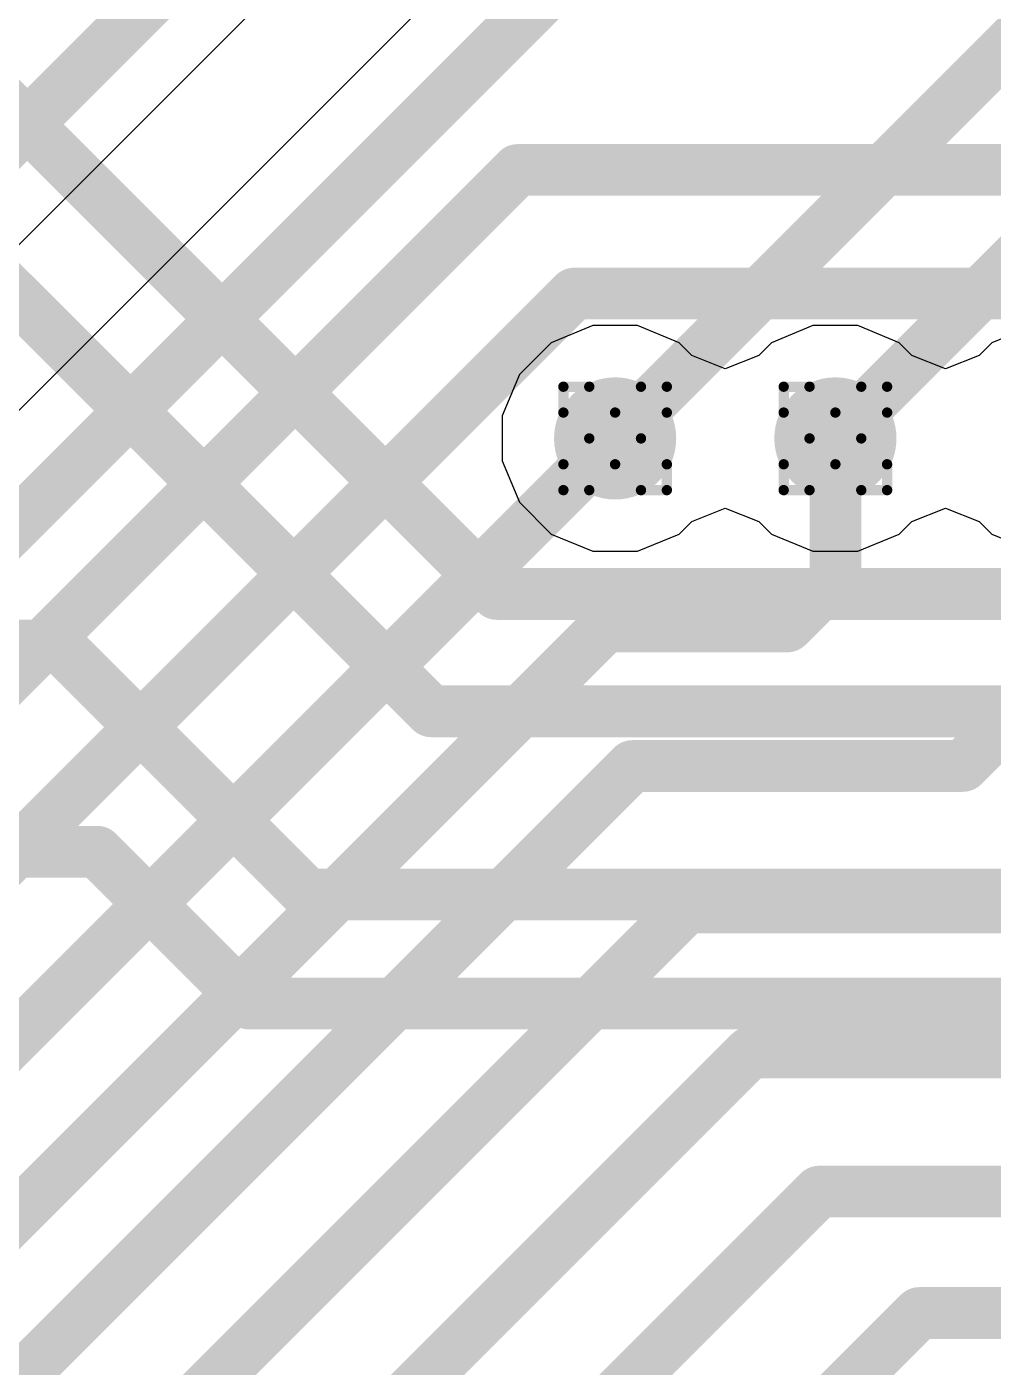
# Model space of a CAD drawing. Header units: inches. Extents: x -11 to 5379, y 0 to 5429.
# Drawn here: x 172.78 to 177.53, y 49.74 to 56.32 of the extents above; entities that cross this region are included whole.
import ezdxf

# ---------------------------------------------------------------- set-up
doc = ezdxf.new("R2010")
doc.units = ezdxf.units.IN
for name, color, linetype in [('Bottom Layer', 5, 'Continuous'), ('Drill Drawing', 1, 'Continuous'), ('GND', 16, 'Continuous'), ('PWR', 76, 'Continuous'), ('Top Layer', 1, 'Continuous'), ('Via Holes', 16, 'Continuous')]:
    doc.layers.add(name, color=color, linetype=linetype)

msp = doc.modelspace()

# ---------------------------------------------------------------- hatches: boundary and pattern name
at = {"layer": 'Bottom Layer'}
h = msp.add_hatch(color=5, dxfattribs=at)
edge = h.paths.add_edge_path()
edge.add_arc((175.6726, 54.2994), 0.3, 0, 360)
h = msp.add_hatch(color=5, dxfattribs=at)
edge = h.paths.add_edge_path()
edge.add_arc((176.7544, 54.2994), 0.3, 0, 360)
at = {"layer": 'GND'}
h = msp.add_hatch(color=16, dxfattribs=at)
edge = h.paths.add_edge_path()
edge.add_arc((175.6726, 54.2994), 0.3, 0, 360)
h = msp.add_hatch(color=16, dxfattribs=at)
edge = h.paths.add_edge_path()
edge.add_arc((176.7544, 54.2994), 0.3, 0, 360)
at = {"layer": 'PWR'}
h = msp.add_hatch(color=76, dxfattribs=at)
edge = h.paths.add_edge_path()
edge.add_arc((175.6726, 54.2994), 0.3, 0, 360)
h = msp.add_hatch(color=76, dxfattribs=at)
edge = h.paths.add_edge_path()
edge.add_arc((176.7544, 54.2994), 0.3, 0, 360)
at = {"layer": 'Top Layer'}
h = msp.add_hatch(color=1, dxfattribs=at)
edge = h.paths.add_edge_path()
edge.add_arc((175.6726, 54.2994), 0.3, 0, 360)
h = msp.add_hatch(color=1, dxfattribs=at)
edge = h.paths.add_edge_path()
edge.add_arc((176.7544, 54.2994), 0.3, 0, 360)
at = {"layer": 'Via Holes'}
h = msp.add_hatch(color=7, dxfattribs=at)
edge = h.paths.add_edge_path()
edge.add_arc((175.6726, 54.2994), 0.15, 0, 360)
h = msp.add_hatch(color=7, dxfattribs=at)
edge = h.paths.add_edge_path()
edge.add_arc((176.7544, 54.2994), 0.15, 0, 360)

# ---------------------------------------------------------------- linework, layer by layer
at = {"layer": 'Bottom Layer'}
for p, q in [((169.6619, 52.1684), (174.2125, 56.719)), ((174.8484, 56.5412), (168.9662, 50.659))]:
    msp.add_line(p, q, dxfattribs=at)
for points in [[(157.8845, 39.0279, 0.254, 0.254, 0), (176.0932, 57.2365, 0.254, 0.254, 0)], [(169.3872, 52.4431, 0.254, 0.254, 0), (174.0516, 57.1075, 0.254, 0.254, 0)], [(158.019, 38.4431, 0.254, 0.254, 0), (175.1939, 55.6179, 0.254, 0.254, 0)], [(175.1939, 55.6179, 0.254, 0.254, 0), (178.6815, 55.6179, 0.254, 0.254, 0)], [(158.2496, 37.7891, 0.254, 0.254, 0), (175.4712, 55.0107, 0.254, 0.254, 0)], [(175.4712, 55.0107, 0.254, 0.254, 0), (178.2069, 55.0107, 0.254, 0.254, 0)], [(158.5079, 37.1348, 0.254, 0.254, 0), (175.6669, 54.2938, 0.254, 0.254, 0)], [(176.7544, 53.6118, 0.254, 0.254, 0), (176.7544, 54.2994, 0.254, 0.254, 0)], [(176.5186, 53.376, 0.254, 0.254, 0), (176.7544, 53.6118, 0.254, 0.254, 0)], [(158.7494, 36.4998, 0.254, 0.254, 0), (175.6257, 53.376, 0.254, 0.254, 0)], [(175.6257, 53.376, 0.254, 0.254, 0), (176.5186, 53.376, 0.254, 0.254, 0)], [(177.3806, 52.6906, 0.254, 0.254, 0), (177.8363, 53.1463, 0.254, 0.254, 0)], [(158.9302, 35.8635, 0.254, 0.254, 0), (175.7573, 52.6906, 0.254, 0.254, 0)], [(175.7573, 52.6906, 0.254, 0.254, 0), (177.3806, 52.6906, 0.254, 0.254, 0)], [(159.0295, 35, 0.254, 0.254, 0), (176.0249, 51.9955, 0.254, 0.254, 0)], [(176.0249, 51.9955, 0.254, 0.254, 0), (178.696, 51.9955, 0.254, 0.254, 0)], [(160.0518, 35, 0.254, 0.254, 0), (176.336, 51.2842, 0.254, 0.254, 0)], [(176.336, 51.2842, 0.254, 0.254, 0), (178.9848, 51.2842, 0.254, 0.254, 0)], [(161.074, 35, 0.254, 0.254, 0), (176.6742, 50.6002, 0.254, 0.254, 0)], [(176.6742, 50.6002, 0.254, 0.254, 0), (179.3007, 50.6002, 0.254, 0.254, 0)], [(161.328, 34.166, 0.254, 0.254, 0), (177.1661, 50.0041, 0.254, 0.254, 0)], [(177.1661, 50.0041, 0.254, 0.254, 0), (179.6483, 50.0041, 0.254, 0.254, 0)]]:
    msp.add_lwpolyline(points, format="xyseb", dxfattribs=at)
for points in [[(175.1304, 55.6179, 0.127, 0.127, 1), (175.2574, 55.6179, 0.127, 0.127, 1)], [(175.1304, 55.6179, 0.127, 0.127, 1), (175.2574, 55.6179, 0.127, 0.127, 1)], [(175.4077, 55.0107, 0.127, 0.127, 1), (175.5347, 55.0107, 0.127, 0.127, 1)], [(175.4077, 55.0107, 0.127, 0.127, 1), (175.5347, 55.0107, 0.127, 0.127, 1)], [(175.6034, 54.2938, 0.127, 0.127, 1), (175.7304, 54.2938, 0.127, 0.127, 1)], [(176.6909, 54.2994, 0.127, 0.127, 1), (176.8179, 54.2994, 0.127, 0.127, 1)], [(176.6909, 53.6118, 0.127, 0.127, 1), (176.8179, 53.6118, 0.127, 0.127, 1)], [(176.6909, 53.6118, 0.127, 0.127, 1), (176.8179, 53.6118, 0.127, 0.127, 1)], [(175.5622, 53.376, 0.127, 0.127, 1), (175.6892, 53.376, 0.127, 0.127, 1)], [(175.5622, 53.376, 0.127, 0.127, 1), (175.6892, 53.376, 0.127, 0.127, 1)], [(176.4551, 53.376, 0.127, 0.127, 1), (176.5821, 53.376, 0.127, 0.127, 1)], [(176.4551, 53.376, 0.127, 0.127, 1), (176.5821, 53.376, 0.127, 0.127, 1)], [(175.6938, 52.6906, 0.127, 0.127, 1), (175.8208, 52.6906, 0.127, 0.127, 1)], [(175.6938, 52.6906, 0.127, 0.127, 1), (175.8208, 52.6906, 0.127, 0.127, 1)], [(177.3171, 52.6906, 0.127, 0.127, 1), (177.4441, 52.6906, 0.127, 0.127, 1)], [(177.3171, 52.6906, 0.127, 0.127, 1), (177.4441, 52.6906, 0.127, 0.127, 1)], [(175.9614, 51.9955, 0.127, 0.127, 1), (176.0884, 51.9955, 0.127, 0.127, 1)], [(175.9614, 51.9955, 0.127, 0.127, 1), (176.0884, 51.9955, 0.127, 0.127, 1)], [(176.2725, 51.2842, 0.127, 0.127, 1), (176.3995, 51.2842, 0.127, 0.127, 1)], [(176.2725, 51.2842, 0.127, 0.127, 1), (176.3995, 51.2842, 0.127, 0.127, 1)], [(176.6107, 50.6002, 0.127, 0.127, 1), (176.7377, 50.6002, 0.127, 0.127, 1)], [(176.6107, 50.6002, 0.127, 0.127, 1), (176.7377, 50.6002, 0.127, 0.127, 1)], [(177.1026, 50.0041, 0.127, 0.127, 1), (177.2296, 50.0041, 0.127, 0.127, 1)], [(177.1026, 50.0041, 0.127, 0.127, 1), (177.2296, 50.0041, 0.127, 0.127, 1)]]:
    msp.add_lwpolyline(points, format="xyseb", close=True, dxfattribs=at)
at = {"layer": 'Drill Drawing'}
for points in [[(175.4186, 54.4264, 0.0508, 0.0508, 0), (175.4186, 54.5534, 0.0508, 0.0508, 0)], [(175.4186, 54.5534, 0.0508, 0.0508, 0), (175.5456, 54.5534, 0.0508, 0.0508, 0)], [(175.5456, 54.5534, 0.0508, 0.0508, 0), (175.6726, 54.4264, 0.0508, 0.0508, 0)], [(175.6726, 54.4264, 0.0508, 0.0508, 0), (175.7996, 54.5534, 0.0508, 0.0508, 0)], [(175.7996, 54.5534, 0.0508, 0.0508, 0), (175.9266, 54.5534, 0.0508, 0.0508, 0)], [(175.9266, 54.4264, 0.0508, 0.0508, 0), (175.9266, 54.5534, 0.0508, 0.0508, 0)], [(176.5004, 54.4264, 0.0508, 0.0508, 0), (176.5004, 54.5534, 0.0508, 0.0508, 0)], [(176.5004, 54.5534, 0.0508, 0.0508, 0), (176.6274, 54.5534, 0.0508, 0.0508, 0)], [(176.6274, 54.5534, 0.0508, 0.0508, 0), (176.7544, 54.4264, 0.0508, 0.0508, 0)], [(176.7544, 54.4264, 0.0508, 0.0508, 0), (176.8814, 54.5534, 0.0508, 0.0508, 0)], [(176.8814, 54.5534, 0.0508, 0.0508, 0), (177.0084, 54.5534, 0.0508, 0.0508, 0)], [(177.0084, 54.4264, 0.0508, 0.0508, 0), (177.0084, 54.5534, 0.0508, 0.0508, 0)], [(175.4186, 54.4264, 0.0508, 0.0508, 0), (175.5456, 54.2994, 0.0508, 0.0508, 0)], [(175.7996, 54.2994, 0.0508, 0.0508, 0), (175.9266, 54.4264, 0.0508, 0.0508, 0)], [(176.5004, 54.4264, 0.0508, 0.0508, 0), (176.6274, 54.2994, 0.0508, 0.0508, 0)], [(176.8814, 54.2994, 0.0508, 0.0508, 0), (177.0084, 54.4264, 0.0508, 0.0508, 0)], [(175.4186, 54.1724, 0.0508, 0.0508, 0), (175.5456, 54.2994, 0.0508, 0.0508, 0)], [(175.7996, 54.2994, 0.0508, 0.0508, 0), (175.9266, 54.1724, 0.0508, 0.0508, 0)], [(176.5004, 54.1724, 0.0508, 0.0508, 0), (176.6274, 54.2994, 0.0508, 0.0508, 0)], [(176.8814, 54.2994, 0.0508, 0.0508, 0), (177.0084, 54.1724, 0.0508, 0.0508, 0)], [(175.4186, 54.0454, 0.0508, 0.0508, 0), (175.4186, 54.1724, 0.0508, 0.0508, 0)], [(175.5456, 54.0454, 0.0508, 0.0508, 0), (175.6726, 54.1724, 0.0508, 0.0508, 0)], [(175.6726, 54.1724, 0.0508, 0.0508, 0), (175.7996, 54.0454, 0.0508, 0.0508, 0)], [(175.9266, 54.0454, 0.0508, 0.0508, 0), (175.9266, 54.1724, 0.0508, 0.0508, 0)], [(176.5004, 54.0454, 0.0508, 0.0508, 0), (176.5004, 54.1724, 0.0508, 0.0508, 0)], [(176.6274, 54.0454, 0.0508, 0.0508, 0), (176.7544, 54.1724, 0.0508, 0.0508, 0)], [(176.7544, 54.1724, 0.0508, 0.0508, 0), (176.8814, 54.0454, 0.0508, 0.0508, 0)], [(177.0084, 54.0454, 0.0508, 0.0508, 0), (177.0084, 54.1724, 0.0508, 0.0508, 0)], [(175.4186, 54.0454, 0.0508, 0.0508, 0), (175.5456, 54.0454, 0.0508, 0.0508, 0)], [(175.7996, 54.0454, 0.0508, 0.0508, 0), (175.9266, 54.0454, 0.0508, 0.0508, 0)], [(176.5004, 54.0454, 0.0508, 0.0508, 0), (176.6274, 54.0454, 0.0508, 0.0508, 0)], [(176.8814, 54.0454, 0.0508, 0.0508, 0), (177.0084, 54.0454, 0.0508, 0.0508, 0)]]:
    msp.add_lwpolyline(points, format="xyseb", dxfattribs=at)
for points in [[(175.4059, 54.5534, 0.0254, 0.0254, 1), (175.4313, 54.5534, 0.0254, 0.0254, 1)], [(175.4059, 54.5534, 0.0254, 0.0254, 1), (175.4313, 54.5534, 0.0254, 0.0254, 1)], [(175.5329, 54.5534, 0.0254, 0.0254, 1), (175.5583, 54.5534, 0.0254, 0.0254, 1)], [(175.5329, 54.5534, 0.0254, 0.0254, 1), (175.5583, 54.5534, 0.0254, 0.0254, 1)], [(175.7869, 54.5534, 0.0254, 0.0254, 1), (175.8123, 54.5534, 0.0254, 0.0254, 1)], [(175.7869, 54.5534, 0.0254, 0.0254, 1), (175.8123, 54.5534, 0.0254, 0.0254, 1)], [(175.9139, 54.5534, 0.0254, 0.0254, 1), (175.9393, 54.5534, 0.0254, 0.0254, 1)], [(175.9139, 54.5534, 0.0254, 0.0254, 1), (175.9393, 54.5534, 0.0254, 0.0254, 1)], [(176.4877, 54.5534, 0.0254, 0.0254, 1), (176.5131, 54.5534, 0.0254, 0.0254, 1)], [(176.4877, 54.5534, 0.0254, 0.0254, 1), (176.5131, 54.5534, 0.0254, 0.0254, 1)], [(176.6147, 54.5534, 0.0254, 0.0254, 1), (176.6401, 54.5534, 0.0254, 0.0254, 1)], [(176.6147, 54.5534, 0.0254, 0.0254, 1), (176.6401, 54.5534, 0.0254, 0.0254, 1)], [(176.8687, 54.5534, 0.0254, 0.0254, 1), (176.8941, 54.5534, 0.0254, 0.0254, 1)], [(176.8687, 54.5534, 0.0254, 0.0254, 1), (176.8941, 54.5534, 0.0254, 0.0254, 1)], [(176.9957, 54.5534, 0.0254, 0.0254, 1), (177.0211, 54.5534, 0.0254, 0.0254, 1)], [(176.9957, 54.5534, 0.0254, 0.0254, 1), (177.0211, 54.5534, 0.0254, 0.0254, 1)], [(175.4059, 54.4264, 0.0254, 0.0254, 1), (175.4313, 54.4264, 0.0254, 0.0254, 1)], [(175.4059, 54.4264, 0.0254, 0.0254, 1), (175.4313, 54.4264, 0.0254, 0.0254, 1)], [(175.6599, 54.4264, 0.0254, 0.0254, 1), (175.6853, 54.4264, 0.0254, 0.0254, 1)], [(175.6599, 54.4264, 0.0254, 0.0254, 1), (175.6853, 54.4264, 0.0254, 0.0254, 1)], [(175.9139, 54.4264, 0.0254, 0.0254, 1), (175.9393, 54.4264, 0.0254, 0.0254, 1)], [(175.9139, 54.4264, 0.0254, 0.0254, 1), (175.9393, 54.4264, 0.0254, 0.0254, 1)], [(176.4877, 54.4264, 0.0254, 0.0254, 1), (176.5131, 54.4264, 0.0254, 0.0254, 1)], [(176.4877, 54.4264, 0.0254, 0.0254, 1), (176.5131, 54.4264, 0.0254, 0.0254, 1)], [(176.7417, 54.4264, 0.0254, 0.0254, 1), (176.7671, 54.4264, 0.0254, 0.0254, 1)], [(176.7417, 54.4264, 0.0254, 0.0254, 1), (176.7671, 54.4264, 0.0254, 0.0254, 1)], [(176.9957, 54.4264, 0.0254, 0.0254, 1), (177.0211, 54.4264, 0.0254, 0.0254, 1)], [(176.9957, 54.4264, 0.0254, 0.0254, 1), (177.0211, 54.4264, 0.0254, 0.0254, 1)], [(175.5329, 54.2994, 0.0254, 0.0254, 1), (175.5583, 54.2994, 0.0254, 0.0254, 1)], [(175.5329, 54.2994, 0.0254, 0.0254, 1), (175.5583, 54.2994, 0.0254, 0.0254, 1)], [(175.7869, 54.2994, 0.0254, 0.0254, 1), (175.8123, 54.2994, 0.0254, 0.0254, 1)], [(175.7869, 54.2994, 0.0254, 0.0254, 1), (175.8123, 54.2994, 0.0254, 0.0254, 1)], [(176.6147, 54.2994, 0.0254, 0.0254, 1), (176.6401, 54.2994, 0.0254, 0.0254, 1)], [(176.6147, 54.2994, 0.0254, 0.0254, 1), (176.6401, 54.2994, 0.0254, 0.0254, 1)], [(176.8687, 54.2994, 0.0254, 0.0254, 1), (176.8941, 54.2994, 0.0254, 0.0254, 1)], [(176.8687, 54.2994, 0.0254, 0.0254, 1), (176.8941, 54.2994, 0.0254, 0.0254, 1)], [(175.4059, 54.1724, 0.0254, 0.0254, 1), (175.4313, 54.1724, 0.0254, 0.0254, 1)], [(175.4059, 54.1724, 0.0254, 0.0254, 1), (175.4313, 54.1724, 0.0254, 0.0254, 1)], [(175.6599, 54.1724, 0.0254, 0.0254, 1), (175.6853, 54.1724, 0.0254, 0.0254, 1)], [(175.6599, 54.1724, 0.0254, 0.0254, 1), (175.6853, 54.1724, 0.0254, 0.0254, 1)], [(175.9139, 54.1724, 0.0254, 0.0254, 1), (175.9393, 54.1724, 0.0254, 0.0254, 1)], [(175.9139, 54.1724, 0.0254, 0.0254, 1), (175.9393, 54.1724, 0.0254, 0.0254, 1)], [(176.4877, 54.1724, 0.0254, 0.0254, 1), (176.5131, 54.1724, 0.0254, 0.0254, 1)], [(176.4877, 54.1724, 0.0254, 0.0254, 1), (176.5131, 54.1724, 0.0254, 0.0254, 1)], [(176.7417, 54.1724, 0.0254, 0.0254, 1), (176.7671, 54.1724, 0.0254, 0.0254, 1)], [(176.7417, 54.1724, 0.0254, 0.0254, 1), (176.7671, 54.1724, 0.0254, 0.0254, 1)], [(176.9957, 54.1724, 0.0254, 0.0254, 1), (177.0211, 54.1724, 0.0254, 0.0254, 1)], [(176.9957, 54.1724, 0.0254, 0.0254, 1), (177.0211, 54.1724, 0.0254, 0.0254, 1)], [(175.4059, 54.0454, 0.0254, 0.0254, 1), (175.4313, 54.0454, 0.0254, 0.0254, 1)], [(175.4059, 54.0454, 0.0254, 0.0254, 1), (175.4313, 54.0454, 0.0254, 0.0254, 1)], [(175.5329, 54.0454, 0.0254, 0.0254, 1), (175.5583, 54.0454, 0.0254, 0.0254, 1)], [(175.5329, 54.0454, 0.0254, 0.0254, 1), (175.5583, 54.0454, 0.0254, 0.0254, 1)], [(175.7869, 54.0454, 0.0254, 0.0254, 1), (175.8123, 54.0454, 0.0254, 0.0254, 1)], [(175.7869, 54.0454, 0.0254, 0.0254, 1), (175.8123, 54.0454, 0.0254, 0.0254, 1)], [(175.9139, 54.0454, 0.0254, 0.0254, 1), (175.9393, 54.0454, 0.0254, 0.0254, 1)], [(175.9139, 54.0454, 0.0254, 0.0254, 1), (175.9393, 54.0454, 0.0254, 0.0254, 1)], [(176.4877, 54.0454, 0.0254, 0.0254, 1), (176.5131, 54.0454, 0.0254, 0.0254, 1)], [(176.4877, 54.0454, 0.0254, 0.0254, 1), (176.5131, 54.0454, 0.0254, 0.0254, 1)], [(176.6147, 54.0454, 0.0254, 0.0254, 1), (176.6401, 54.0454, 0.0254, 0.0254, 1)], [(176.6147, 54.0454, 0.0254, 0.0254, 1), (176.6401, 54.0454, 0.0254, 0.0254, 1)], [(176.8687, 54.0454, 0.0254, 0.0254, 1), (176.8941, 54.0454, 0.0254, 0.0254, 1)], [(176.8687, 54.0454, 0.0254, 0.0254, 1), (176.8941, 54.0454, 0.0254, 0.0254, 1)], [(176.9957, 54.0454, 0.0254, 0.0254, 1), (177.0211, 54.0454, 0.0254, 0.0254, 1)], [(176.9957, 54.0454, 0.0254, 0.0254, 1), (177.0211, 54.0454, 0.0254, 0.0254, 1)]]:
    msp.add_lwpolyline(points, format="xyseb", close=True, dxfattribs=at)
at = {"layer": 'GND'}
for p, q in [((175.5624, 54.8534), (175.3587, 54.7691)), ((175.7827, 54.8534), (175.5624, 54.8534)), ((175.9864, 54.7691), (175.7827, 54.8534)), ((176.6442, 54.8534), (176.4406, 54.7691)), ((176.8646, 54.8534), (176.6442, 54.8534)), ((177.0682, 54.7691), (176.8646, 54.8534)), ((177.7261, 54.8534), (177.5225, 54.7691)), ((175.3587, 54.7691), (175.2029, 54.6132)), ((176.0486, 54.7069), (175.9864, 54.7691)), ((176.2135, 54.6415), (176.0486, 54.7069)), ((176.3784, 54.7069), (176.2135, 54.6415)), ((176.4406, 54.7691), (176.3784, 54.7069)), ((177.1305, 54.7069), (177.0682, 54.7691)), ((177.2953, 54.6415), (177.1305, 54.7069)), ((177.4602, 54.7069), (177.2953, 54.6415)), ((177.5225, 54.7691), (177.4602, 54.7069)), ((175.2029, 54.6132), (175.1186, 54.4096)), ((175.1186, 54.4096), (175.1186, 54.1892)), ((175.1186, 54.1892), (175.2029, 53.9856)), ((175.2029, 53.9856), (175.3587, 53.8298)), ((176.0486, 53.892), (176.2135, 53.9574)), ((176.2135, 53.9574), (176.3784, 53.892)), ((177.1305, 53.892), (177.2953, 53.9574)), ((177.2953, 53.9574), (177.4602, 53.892)), ((175.9864, 53.8298), (176.0486, 53.892)), ((176.3784, 53.892), (176.4406, 53.8298)), ((177.0682, 53.8298), (177.1305, 53.892)), ((177.4602, 53.892), (177.5225, 53.8298)), ((175.3587, 53.8298), (175.5624, 53.7454)), ((175.7827, 53.7454), (175.9864, 53.8298)), ((176.4406, 53.8298), (176.6442, 53.7454)), ((176.8646, 53.7454), (177.0682, 53.8298)), ((177.5225, 53.8298), (177.7261, 53.7454)), ((175.5624, 53.7454), (175.7827, 53.7454)), ((176.6442, 53.7454), (176.8646, 53.7454))]:
    msp.add_line(p, q, dxfattribs=at)
at = {"layer": 'PWR'}
for p, q in [((175.5624, 54.8534), (175.3587, 54.7691)), ((175.7827, 54.8534), (175.5624, 54.8534)), ((175.9864, 54.7691), (175.7827, 54.8534)), ((176.6442, 54.8534), (176.4406, 54.7691)), ((176.8646, 54.8534), (176.6442, 54.8534)), ((177.0682, 54.7691), (176.8646, 54.8534)), ((177.7261, 54.8534), (177.5225, 54.7691)), ((175.3587, 54.7691), (175.2029, 54.6132)), ((176.0486, 54.7069), (175.9864, 54.7691)), ((176.2135, 54.6415), (176.0486, 54.7069)), ((176.3784, 54.7069), (176.2135, 54.6415)), ((176.4406, 54.7691), (176.3784, 54.7069)), ((177.1305, 54.7069), (177.0682, 54.7691)), ((177.2953, 54.6415), (177.1305, 54.7069)), ((177.4602, 54.7069), (177.2953, 54.6415)), ((177.5225, 54.7691), (177.4602, 54.7069)), ((175.2029, 54.6132), (175.1186, 54.4096)), ((175.1186, 54.4096), (175.1186, 54.1892)), ((175.1186, 54.1892), (175.2029, 53.9856)), ((175.2029, 53.9856), (175.3587, 53.8298)), ((176.0486, 53.892), (176.2135, 53.9574)), ((176.2135, 53.9574), (176.3784, 53.892)), ((177.1305, 53.892), (177.2953, 53.9574)), ((177.2953, 53.9574), (177.4602, 53.892)), ((175.9864, 53.8298), (176.0486, 53.892)), ((176.3784, 53.892), (176.4406, 53.8298)), ((177.0682, 53.8298), (177.1305, 53.892)), ((177.4602, 53.892), (177.5225, 53.8298)), ((175.3587, 53.8298), (175.5624, 53.7454)), ((175.7827, 53.7454), (175.9864, 53.8298)), ((176.4406, 53.8298), (176.6442, 53.7454)), ((176.8646, 53.7454), (177.0682, 53.8298)), ((177.5225, 53.8298), (177.7261, 53.7454)), ((175.5624, 53.7454), (175.7827, 53.7454)), ((176.6442, 53.7454), (176.8646, 53.7454))]:
    msp.add_line(p, q, dxfattribs=at)
at = {"layer": 'Top Layer'}
for points in [[(175.6726, 54.2994, 0.254, 0.254, 0), (180.8155, 59.4424, 0.254, 0.254, 0)], [(176.7544, 54.2994, 0.254, 0.254, 0), (181.3254, 58.8704, 0.254, 0.254, 0)], [(170.2811, 58.3459, 0.254, 0.254, 0), (175.0917, 53.5354, 0.254, 0.254, 0)], [(170.3947, 57.3332, 0.254, 0.254, 0), (174.769, 52.959, 0.254, 0.254, 0)], [(175.0917, 53.5354, 0.254, 0.254, 0), (183.4012, 53.5354, 0.254, 0.254, 0)], [(167.7286, 53.2824, 0.254, 0.254, 0), (172.9409, 53.2824, 0.254, 0.254, 0)], [(172.9409, 53.2824, 0.254, 0.254, 0), (174.1632, 52.0601, 0.254, 0.254, 0)], [(174.769, 52.959, 0.254, 0.254, 0), (183.6505, 52.959, 0.254, 0.254, 0)], [(167.7286, 52.2697, 0.254, 0.254, 0), (173.129, 52.2697, 0.254, 0.254, 0)], [(173.129, 52.2697, 0.254, 0.254, 0), (173.875, 51.5238, 0.254, 0.254, 0)], [(174.1632, 52.0601, 0.254, 0.254, 0), (234.8119, 52.0601, 0.254, 0.254, 0)], [(173.875, 51.5238, 0.254, 0.254, 0), (234.5343, 51.5238, 0.254, 0.254, 0)]]:
    msp.add_lwpolyline(points, format="xyseb", dxfattribs=at)
for points in [[(175.6091, 54.2994, 0.127, 0.127, 1), (175.7361, 54.2994, 0.127, 0.127, 1)], [(176.6909, 54.2994, 0.127, 0.127, 1), (176.8179, 54.2994, 0.127, 0.127, 1)], [(175.0282, 53.5354, 0.127, 0.127, 1), (175.1552, 53.5354, 0.127, 0.127, 1)], [(175.0282, 53.5354, 0.127, 0.127, 1), (175.1552, 53.5354, 0.127, 0.127, 1)], [(172.8774, 53.2824, 0.127, 0.127, 1), (173.0044, 53.2824, 0.127, 0.127, 1)], [(172.8774, 53.2824, 0.127, 0.127, 1), (173.0044, 53.2824, 0.127, 0.127, 1)], [(174.7055, 52.959, 0.127, 0.127, 1), (174.8325, 52.959, 0.127, 0.127, 1)], [(174.7055, 52.959, 0.127, 0.127, 1), (174.8325, 52.959, 0.127, 0.127, 1)], [(173.0655, 52.2697, 0.127, 0.127, 1), (173.1925, 52.2697, 0.127, 0.127, 1)], [(173.0655, 52.2697, 0.127, 0.127, 1), (173.1925, 52.2697, 0.127, 0.127, 1)], [(174.0997, 52.0601, 0.127, 0.127, 1), (174.2267, 52.0601, 0.127, 0.127, 1)], [(174.0997, 52.0601, 0.127, 0.127, 1), (174.2267, 52.0601, 0.127, 0.127, 1)], [(173.8115, 51.5238, 0.127, 0.127, 1), (173.9385, 51.5238, 0.127, 0.127, 1)], [(173.8115, 51.5238, 0.127, 0.127, 1), (173.9385, 51.5238, 0.127, 0.127, 1)]]:
    msp.add_lwpolyline(points, format="xyseb", close=True, dxfattribs=at)

doc.saveas('drawing.dxf')
